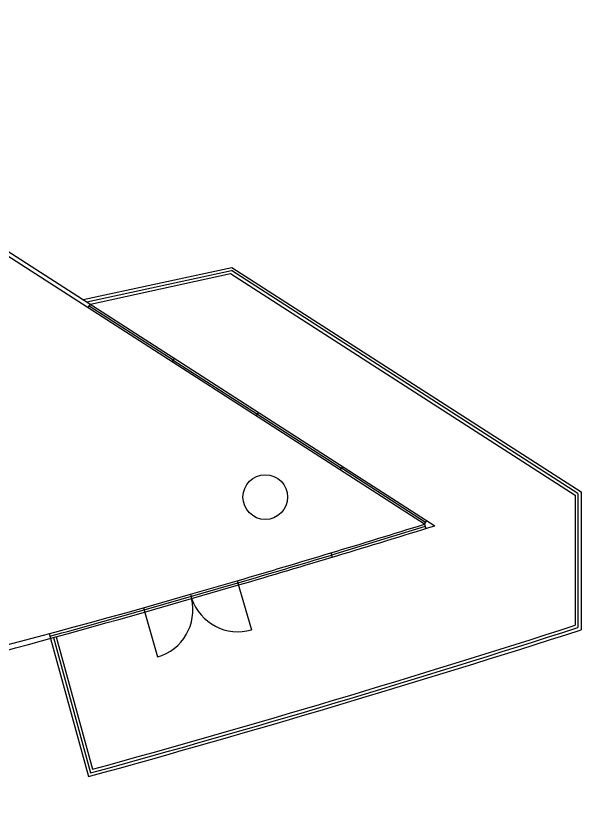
# Model space of a CAD drawing. Header units: inches. Extents: x 343 to 3010, y 5135 to 6248.
# Drawn here: x 2632 to 3010, y 5396 to 5931 of the extents above; entities that cross this region are included whole.
import ezdxf

# ---------------------------------------------------------------- set-up
doc = ezdxf.new("R2010")
doc.units = ezdxf.units.IN
doc.header["$LTSCALE"] = 10
doc.header["$MEASUREMENT"] = 0

msp = doc.modelspace()

# ---------------------------------------------------------------- linework, layer by layer
for p, q in [((2381.87, 5930.78), (2911.86, 5590.38)), ((2904.84, 5591.33), (2381.39, 5927.59)), ((2676.8, 5741.35), (2776.05, 5762.89)), ((2679.26, 5739.77), (2775.82, 5760.82)), ((3007.46, 5611.92), (2775.82, 5760.82)), ((2776.05, 5762.89), (3009.53, 5613.04)), ((2681.54, 5738.31), (2775.3, 5758.69)), ((2775.3, 5758.69), (3005.54, 5610.8)), ((2679.94, 5735.81), (2681.54, 5738.31)), ((2736.96, 5700.94), (2680.74, 5737.06)), ((2736.16, 5699.69), (2737.77, 5702.19)), ((2736.96, 5700.94), (2793.19, 5664.82)), ((2792.39, 5663.57), (2793.99, 5666.07)), ((2793.19, 5664.82), (2849.42, 5628.7)), ((2848.61, 5627.45), (2850.22, 5629.95)), ((2905.64, 5592.58), (2849.42, 5628.7)), ((3005.54, 5610.8), (3005.54, 5523.83)), ((3007.46, 5611.92), (3007.46, 5522.39)), ((3009.53, 5613.04), (3009.53, 5520.8)), ((2905.28, 5589.9), (2842.81, 5570.79)), ((2904.84, 5591.33), (2906.45, 5593.83)), ((2904.84, 5591.33), (2905.73, 5588.47)), ((2842.38, 5572.21), (2843.25, 5569.36)), ((2717.41, 5534.1), (2780.19, 5552.19)), ((2748.4, 5544.56), (2779.77, 5553.6)), ((2779.76, 5553.61), (2780.62, 5550.77)), ((2779.76, 5553.61), (2789.34, 5520.83)), ((2749.2, 5541.73), (2780.58, 5550.76)), ((2716.99, 5535.52), (2748.4, 5544.56)), ((2717.8, 5532.68), (2749.2, 5541.73)), ((2748.41, 5544.57), (2749.24, 5541.74)), ((2716.99, 5535.52), (2717.83, 5532.69)), ((2716.99, 5535.52), (2726.3, 5502.67)), ((2653.98, 5518.28), (2654.9, 5515.13)), ((2654.92, 5515.05), (2680.3, 5422.81)), ((2656.84, 5515.69), (2681.68, 5425.23)), ((2658.75, 5516.17), (2683.05, 5427.7))]:
    msp.add_line(p, q)
msp.add_circle((2798.48, 5609.45), 14.92)
for centre, radius, start, end in [((560.74, 13136.5), 7900.9, 286.3113, 287.258727), ((552.09, 13172.36), 7940.72, 286.298567, 287.287939), ((556.42, 13154.4), 7920.78, 286.305024, 286.777591), ((2717.41, 5534.1), 32.66, 285.7939, 13.4797), ((2780.19, 5552.19), 32.66, 198.6577, 286.2765), ((211.08, 14570.41), 9375.97, 283.105024, 285.501853), ((552.09, 13172.36), 7940.72, 281.694628, 285.827052), ((556.42, 13154.4), 7920.78, 285.359885, 285.832455), ((535.34, 13231.86), 8098.28, 285.358979, 287.78947), ((688.19, 12704.19), 7547, 285.316074, 287.89719), ((583.06, 13061.91), 7917.77, 285.380318, 287.815637)]:
    msp.add_arc(centre, radius, start, end)

doc.saveas('drawing.dxf')
